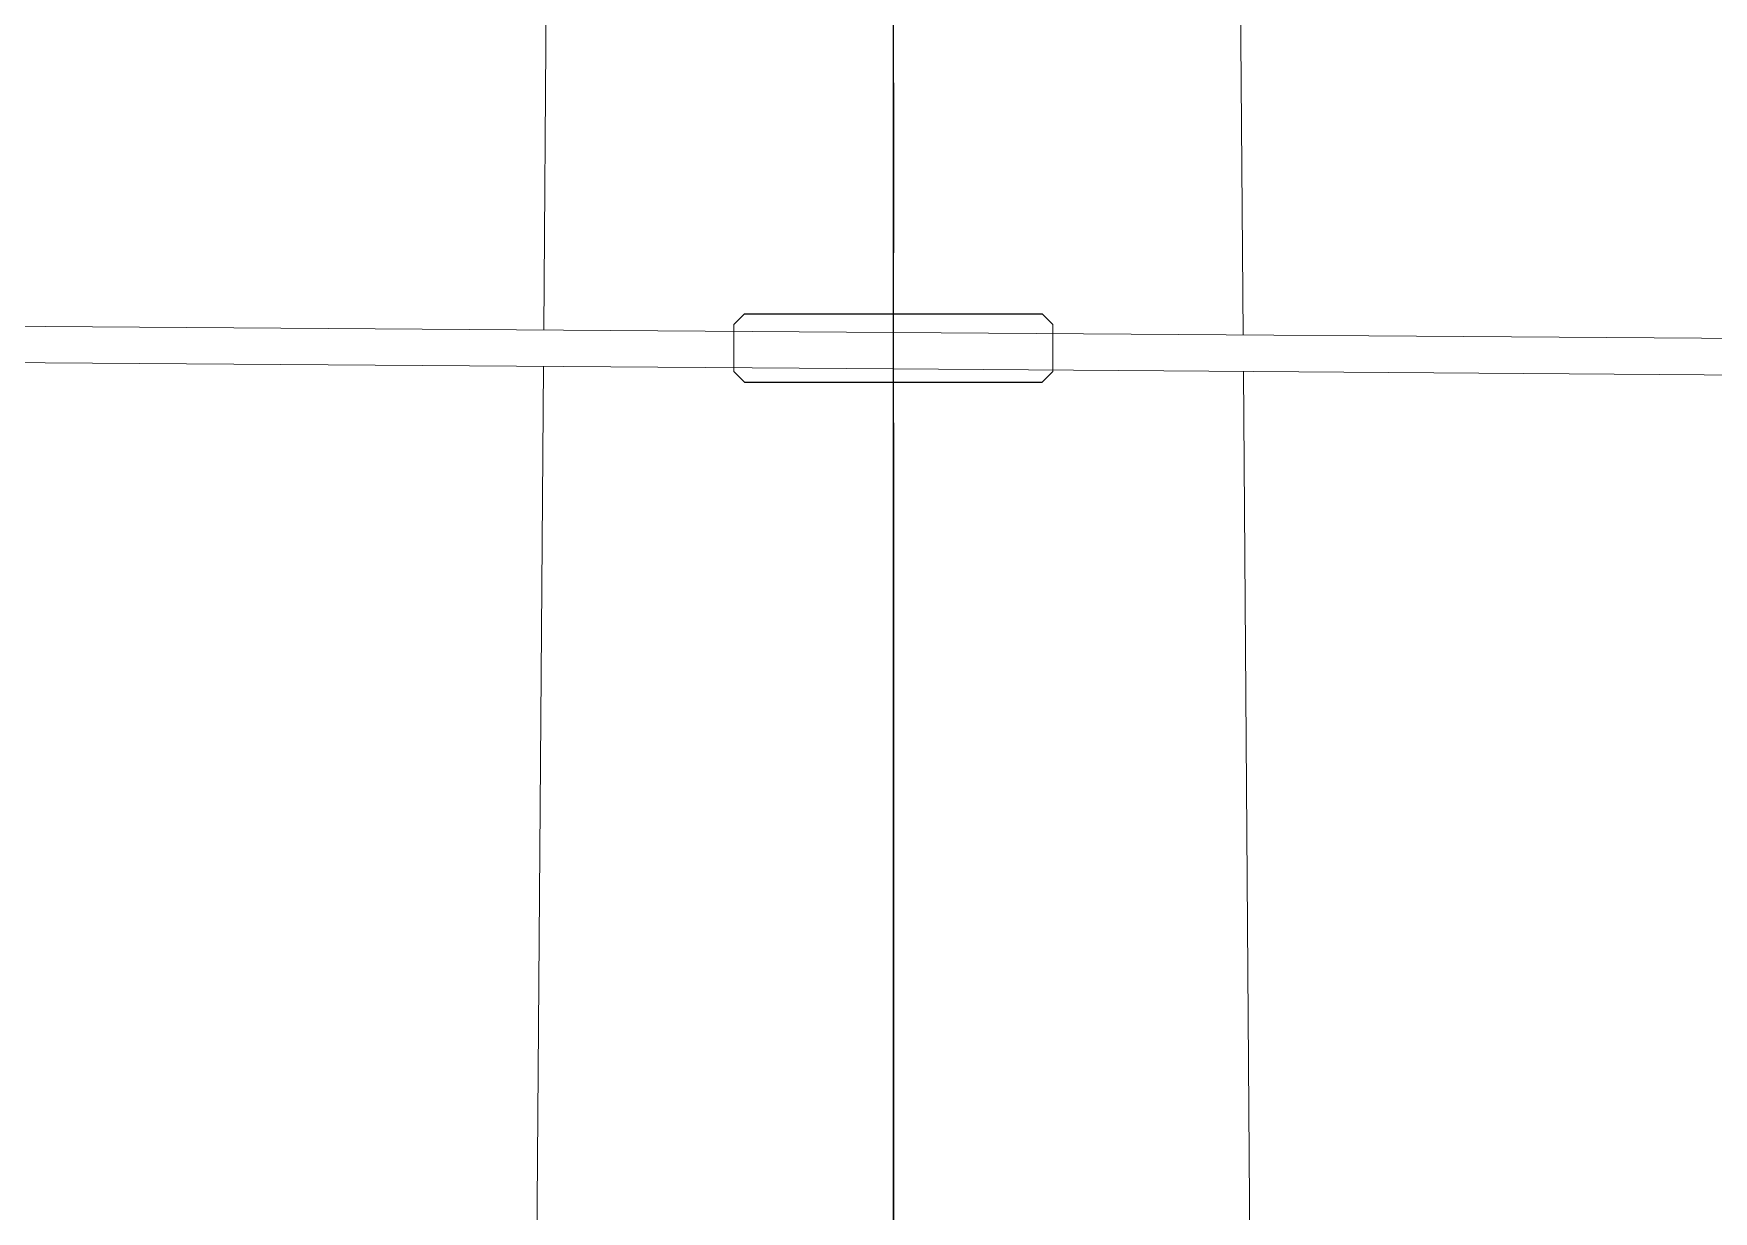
# Model space of a CAD drawing. Header units: millimetres. Extents: x 1587714 to 3094800, y -694377 to -413614.
# Drawn here: x 2354062 to 2354847, y -551800 to -551250 of the extents above; entities that cross this region are included whole.
import ezdxf

# ---------------------------------------------------------------- set-up
doc = ezdxf.new("R2010")
doc.units = ezdxf.units.MM
doc.linetypes.add('CENTER2', pattern=[28.575, 19.05, -3.175, 3.175, -3.175])
doc.layers.add('0_EJES', color=1, linetype='CENTER2')

# ---------------------------------------------------------------- blocks, each defined once
blk = doc.blocks.new('poste RT1 vista lateral')
at = {"color": 7, "linetype": 'Continuous', "lineweight": 15}
for p, q in [((-160.5014, 7750.0002), (-163.4313, 7356.8699)), ((163.4486, 7354.5495), (160.5014, 7750.0002)), ((0, 7355.7096), (-1221.5629, 7364.3792)), ((-74.5511, 7359.5098), (-74.5511, 7337.5098)), ((74.4489, 7359.5098), (74.4489, 7337.5098)), ((1229.053, 7346.9862), (0, 7355.7096)), ((-1221.6837, 7347.3799), (0, 7338.7089)), ((-163.558, 7339.8697), (-220.0113, -235.0113)), ((0, 7338.7095), (1228.9324, 7329.9869)), ((223.8493, -749.997), (163.5753, 7337.5485))]:
    blk.add_line(p, q, dxfattribs=at)
for p, q in [((-69.5511, 7364.5098), (-74.5511, 7359.5098)), ((-69.5511, 7364.5098), (69.4489, 7364.5098)), ((69.4489, 7364.5098), (74.4489, 7359.5098)), ((-74.5511, 7337.5098), (-69.5511, 7332.5098)), ((74.4489, 7337.5098), (69.4489, 7332.5098)), ((-69.5511, 7332.5098), (69.4489, 7332.5098))]:
    blk.add_line(p, q)
at = {"layer": '0_EJES', "color": 8, "ltscale": 25}
blk.add_line((0, 9456.7294), (0, -3367.6032), dxfattribs=at)

msp = doc.modelspace()

# ---------------------------------------------------------------- linework, layer by layer
at = {"color": 8}
msp.add_line((2354464.0477, -588157.058), (2354464.0477, -529054.325), dxfattribs=at)
at = {"color": 5}
for centre, radius, start, end in [((2329906.2827, -170529.9127), 381161.6973, 266.324495798, 273.656697268), ((2380841.0996, -149169.9993), 402611.0256, 266.230496794, 273.378691202)]:
    msp.add_arc(centre, radius, start, end, dxfattribs=at)

# ---------------------------------------------------------------- block references
msp.add_blockref('poste RT1 vista lateral', (2354464.0477, -558745.6049))

doc.saveas('drawing.dxf')
